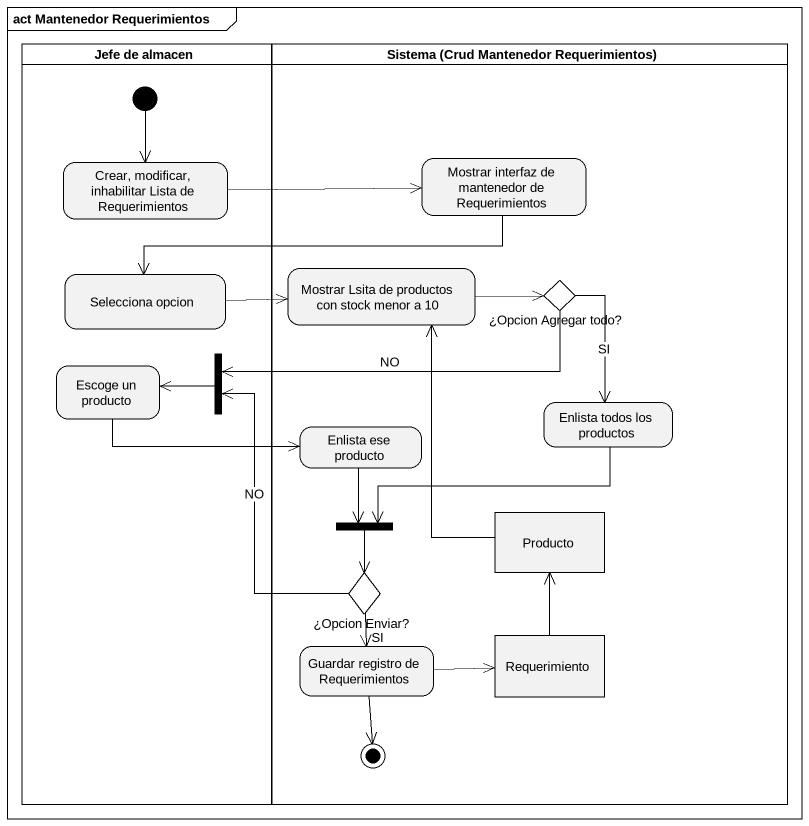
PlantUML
@startuml
mainframe act Mantenedor Requerimientos
hide empty description
state "Jefe de almacen" as Jefe_de_almacen <<partition>> {
  state "Crear, modificar, inhabilitar Lista de Requerimientos" as Crear_modificar_inhabilitar
  state "Selecciona opcion" as Selecciona_opcion
  state "Escoge un producto" as Escoge_un_producto
  state fork1 <<join>>
  [*] --> Crear_modificar_inhabilitar
}
state "Sistema (Crud Mantenedor Requerimientos)" as Sistema_Crud_Mantenedor <<partition>> {
  state "Mostrar interfaz de mantenedor de Requerimientos" as Mostrar_interfaz_de
  state "Mostrar Lsita de productos con stock menor a 10" as Mostrar_Lsita_de_productos
  state "¿Opcion Agregar todo?" as Opcion_Agregar_todo <<choice>>
  state "Enlista ese producto" as Enlista_ese_producto
  state "Enlista todos los productos" as Enlista_todos_los_productos
  state fork2 <<join>>
  state Producto <<object>>
  state "¿Opcion Enviar?" as Opcion_Enviar <<choice>>
  state "Guardar registro de Requerimientos" as Guardar_registro_de
  state Requerimiento <<object>>
  Guardar_registro_de --> [*]
}
Crear_modificar_inhabilitar -right-> Mostrar_interfaz_de
Mostrar_interfaz_de -left-> Selecciona_opcion
Selecciona_opcion -right-> Mostrar_Lsita_de_productos
Mostrar_Lsita_de_productos -right-> Opcion_Agregar_todo
Opcion_Agregar_todo -left-> fork1 : NO
Opcion_Agregar_todo --> Enlista_todos_los_productos : SI
Escoge_un_producto -right-> Enlista_ese_producto
fork1 -left-> Escoge_un_producto
Enlista_ese_producto --> fork2
Enlista_todos_los_productos -left-> fork2
fork2 --> Opcion_Enviar
Producto -up-> Mostrar_Lsita_de_productos
Opcion_Enviar -up-> fork1 : NO
Opcion_Enviar --> Guardar_registro_de : SI
Guardar_registro_de -right-> Requerimiento
Requerimiento -up-> Producto
@enduml
